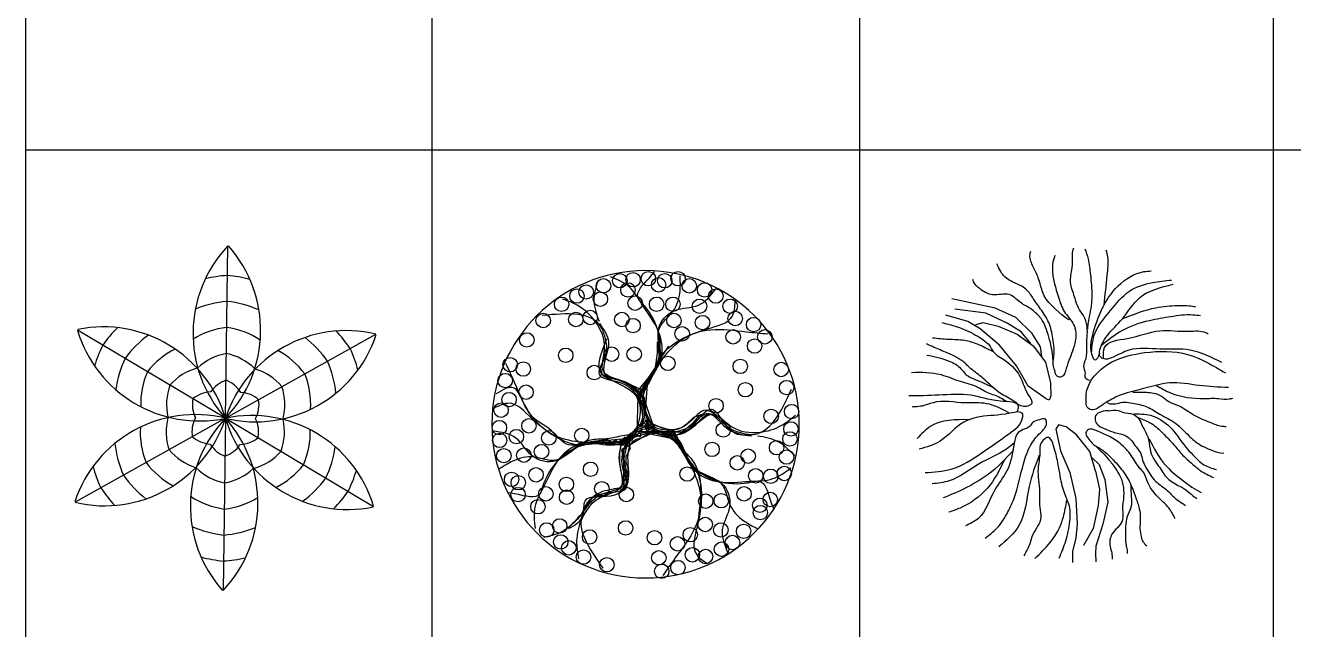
# Model space of a CAD drawing. Header units: millimetres. Extents: x -4017 to 59953, y -688 to 66564.
# Drawn here: x -2459 to 3943, y 40125 to 43177 of the extents above; entities that cross this region are included whole.
import ezdxf

# ---------------------------------------------------------------- set-up
doc = ezdxf.new("R2010")
doc.units = ezdxf.units.MM
doc.layers.add('www.cad-blocks.net', color=7, linetype='Continuous')

# ---------------------------------------------------------------- blocks, each defined once
blk = doc.blocks.new('A$C516926BB')
for p, q in [((0, 38.5194), (0, 0)), ((2.0521, 38.5194), (2.0521, 0)), ((4.2099, 38.5194), (4.2099, 0)), ((6.2986, 38.5194), (6.2986, 0)), ((0, 33.1729), (62.4121, 33.1729))]:
    blk.add_line(p, q)
blk = doc.blocks.new('A$C23EE5620')
at = {"color": 0, "ltscale": 0.5}
for q in [(0.7726, 1.7398), (0.0133, 1.3151), (1.5201, 1.2946), (0.0015, 0.4452), (0.749, 0), (1.5082, 0.4247)]:
    blk.add_line((0.7608, 0.8699), q, dxfattribs=at)
for centre, major_axis, start_param, end_param in [((1.2389, 1.2985), (-0.642, 0), -0.758023, 0.730826), ((0.2961, 1.313), (-0.642, 0), 2.380016, 3.868865), ((0.8142, 0.9164), (0.4778, 0.4778), 0.850046, 1.017286), ((0.7088, 0.918), (0.4778, 0.4778), 0.522759, 0.693802), ((0.8142, 0.9164), (0.3855, 0.3855), 0.868829, 1.171973), ((0.7088, 0.918), (0.3855, 0.3855), 0.368073, 0.675079), ((0.1448, 0.689), (0.642, 0), 0.28562, 1.77447), ((1.3709, 0.6702), (0.642, 0), 1.336371, 2.825221), ((0.6287, 1.4982), (-0.642, 0), 0.289174, 1.778024), ((0.6931, 0.8489), (0.4778, 0.4778), 1.569957, 1.741), ((0.6931, 0.8489), (0.3855, 0.3855), 1.415271, 1.722277), ((0.8142, 0.9164), (-0.2932, 0.2932), -0.671284, -0.235312), ((0.9121, 1.4938), (0.642, 0), 4.47441, 5.96326), ((0.7088, 0.918), (0.2932, 0.2932), 0.204561, 0.644495), ((0.8278, 0.8469), (0.4778, 0.4778), 6.086033, 6.253274), ((0.7473, 0.9395), (0.4778, 0.4778), 1.897243, 2.064484), ((0.6931, 0.8489), (0.2932, 0.2932), 1.251759, 1.691693), ((0.8278, 0.8469), (0.3855, 0.3855), 6.104817, 6.40796), ((0.7765, 0.939), (-0.4778, 0.4778), 4.18795, 4.358994), ((0.7473, 0.9395), (-0.3855, 0.3855), 0.345231, 0.648374), ((0.8142, 0.9164), (0.2009, 0.2009), 0.958742, 1.534033), ((0.7088, 0.918), (-0.2009, 0.2009), -1.564784, -0.985338), ((0.8278, 0.8469), (0.2932, 0.2932), 6.1355, 6.571471), ((0.7765, 0.939), (-0.3855, 0.3855), 4.033264, 4.340271), ((0.7473, 0.9395), (0.2932, 0.2932), 1.94671, 2.382681), ((0.6931, 0.8489), (-0.2009, 0.2009), -0.517586, 0.06186), ((0.8278, 0.8469), (0.2009, 0.2009), 6.19473, 6.770021), ((0.7765, 0.939), (0.2932, 0.2932), 5.440549, 5.880483), ((0.7473, 0.9395), (-0.2009, 0.2009), 0.435144, 1.010434), ((0.8142, 0.9164), (0.1087, 0.1087), 1.122641, 1.758907), ((0.7088, 0.918), (0.1087, 0.1087), 6.064324, 6.705307), ((0.7765, 0.939), (0.2009, 0.2009), 5.242, 5.821446), ((0.7473, 0.9395), (-0.1087, 0.1087), 0.599042, 1.235308), ((0.6931, 0.8489), (0.1087, 0.1087), 0.828336, 1.46932), ((0.8278, 0.8469), (-0.1087, 0.1087), -1.495353, -0.859087), ((0.7765, 0.939), (0.1087, 0.1087), 5.017127, 5.65811), ((0.6094, 0.246), (-0.642, 0), 4.474411, 5.963261), ((0.8929, 0.2416), (-0.642, 0), 3.430767, 4.919617), ((0.1506, 1.0697), (0.642, 0), 4.477964, 5.966814), ((0.7451, 0.8008), (-0.2009, 0.2009), 0.529611, 1.109057), ((1.2255, 0.4269), (0.642, 0), 2.380015, 3.868865), ((0.7451, 0.8008), (-0.1087, 0.1087), 0.304738, 0.945721), ((0.2827, 0.4414), (0.642, 0), -0.758024, 0.730826), ((1.3768, 1.0508), (-0.642, 0), 0.285621, 1.77447), ((0.7743, 0.8004), (0.1087, 0.1087), 5.311431, 5.947697), ((0.7743, 0.8004), (-0.2009, 0.2009), 3.576736, 4.152027), ((0.7451, 0.8008), (0.2932, 0.2932), 2.298957, 2.73889), ((0.6938, 0.893), (-0.1087, 0.1087), 1.64624, 2.282505), ((0.8285, 0.8909), (-0.1087, 0.1087), 2.399133, 3.040116), ((0.7743, 0.8004), (-0.2932, 0.2932), 3.517506, 3.953478), ((0.7451, 0.8008), (0.3855, 0.3855), 2.462468, 2.769474), ((0.6938, 0.893), (-0.2009, 0.2009), 1.482341, 2.057632), ((0.8128, 0.8218), (-0.1087, 0.1087), 1.351935, 1.992918), ((0.7073, 0.8234), (0.1087, 0.1087), 4.264234, 4.900499), ((0.7743, 0.8004), (-0.3855, 0.3855), 3.486823, 3.789966), ((0.6938, 0.893), (-0.2932, 0.2932), 1.423111, 1.859082), ((0.8285, 0.8909), (-0.2009, 0.2009), 2.624006, 3.203452), ((0.7451, 0.8008), (0.4778, 0.4778), 2.617154, 2.788197), ((0.6938, 0.893), (-0.3855, 0.3855), 1.392428, 1.695571), ((0.8128, 0.8218), (-0.2009, 0.2009), 1.576809, 2.156255), ((0.7073, 0.8234), (-0.2009, 0.2009), 2.529539, 3.104829), ((0.8285, 0.8909), (0.2932, 0.2932), 4.393352, 4.833286), ((0.7743, 0.8004), (-0.4778, 0.4778), 3.46804, 3.63528), ((0.6938, 0.893), (0.4778, 0.4778), 2.944441, 3.111681), ((0.8285, 0.8909), (-0.3855, 0.3855), 2.986067, 3.293073), ((0.8128, 0.8218), (-0.2932, 0.2932), 1.775358, 2.215292), ((0.7073, 0.8234), (-0.2932, 0.2932), 2.470308, 2.90628), ((0.8285, 0.8909), (-0.4778, 0.4778), 3.140753, 3.311797), ((0.8128, 0.8218), (0.3855, 0.3855), 3.509665, 3.816672), ((0.7073, 0.8234), (0.3855, 0.3855), 4.010422, 4.313565), ((0.8128, 0.8218), (-0.4778, 0.4778), 2.093555, 2.264599), ((0.7073, 0.8234), (0.4778, 0.4778), 3.991638, 4.158879)]:
    blk.add_ellipse(centre, major_axis=major_axis, ratio=1, start_param=start_param, end_param=end_param, dxfattribs=at)
blk = doc.blocks.new('A$C54BD7442')
at = {"color": 0}
for p, q in [((0.8367, 1.1942), (0.847, 1.1015)), ((0.8367, 1.1375), (0.8367, 1.1942)), ((0.847, 1.1015), (0.8934, 1.1736)), ((0.8264, 1.0655), (0.8367, 1.1375)), ((0.7955, 1.0191), (0.8264, 1.0655)), ((0.7388, 0.9316), (0.6821, 0.9882)), ((0.6821, 0.9882), (0.7697, 0.947)), ((0.7336, 0.9419), (0.7955, 1.0191)), ((0.7852, 0.9779), (0.7388, 0.9316)), ((0.7749, 0.8492), (0.7852, 0.9779)), ((0.7697, 0.947), (0.7336, 0.9419)), ((0.7336, 0.741), (0.7388, 0.9161)), ((0.7388, 0.9161), (0.8264, 0.741)), ((0.7646, 0.9213), (0.7749, 0.8492)), ((0.8264, 0.741), (0.7646, 0.9213)), ((1.0738, 0.8337), (1.0171, 0.8131)), ((1.0481, 0.8234), (1.0738, 0.8337)), ((0.7697, 0.7719), (0.7903, 0.7307)), ((0.7903, 0.7307), (0.7903, 0.7822)), ((0.7903, 0.7822), (0.9347, 0.741)), ((0.9604, 0.741), (1.0171, 0.7874)), ((0.981, 0.7771), (0.9604, 0.7616)), ((1.0171, 0.8131), (0.981, 0.7771)), ((1.0171, 0.7874), (1.0481, 0.8234)), ((0.4965, 0.6895), (0.7078, 0.7101)), ((0.6718, 0.7153), (0.6666, 0.6844)), ((0.6872, 0.7204), (0.6718, 0.6895)), ((0.6718, 0.6895), (0.6718, 0.7153)), ((0.6872, 0.6689), (0.8058, 0.741)), ((0.6975, 0.6741), (0.6872, 0.7204)), ((0.7078, 0.7101), (0.7903, 0.7359)), ((0.7233, 0.7307), (0.7078, 0.6998)), ((0.7491, 0.7153), (0.7233, 0.7307)), ((0.9347, 0.741), (0.7336, 0.741)), ((0.7542, 0.7462), (0.7491, 0.7153)), ((0.7903, 0.7307), (0.7542, 0.7462)), ((0.7903, 0.7359), (0.8728, 0.741)), ((0.9347, 0.6998), (0.7903, 0.7307)), ((0.8058, 0.741), (0.9347, 0.6998)), ((0.8728, 0.741), (0.9604, 0.741)), ((0.9604, 0.7616), (0.9037, 0.7462)), ((0.5841, 0.6998), (0.4965, 0.6895)), ((0.6099, 0.6844), (0.5841, 0.6998)), ((0.6202, 0.6998), (0.6099, 0.6844)), ((0.6511, 0.6792), (0.6202, 0.6998)), ((0.646, 0.6998), (0.6511, 0.6792)), ((0.6666, 0.6844), (0.646, 0.6998)), ((0.6563, 0.6535), (0.6975, 0.6741)), ((0.6666, 0.5865), (0.6563, 0.6535)), ((0.6975, 0.6586), (0.6769, 0.6123)), ((0.7078, 0.6998), (0.6821, 0.6792)), ((0.6821, 0.6792), (0.6975, 0.6586)), ((0.6666, 0.463), (0.6666, 0.5865)), ((0.6769, 0.6123), (0.6769, 0.5865)), ((0.6769, 0.5865), (0.6872, 0.5608)), ((0.6872, 0.5299), (0.6666, 0.4887)), ((0.6872, 0.5608), (0.6872, 0.5299)), ((0.6666, 0.4887), (0.6666, 0.463))]:
    blk.add_line(p, q, dxfattribs=at)
for centre, major_axis, start_param, end_param in [((0.776, 0.7785), (0.776, 0), 0, 6.283185), ((0.776, 0.7785), (0.776, 0), 0, 6.283185), ((0.776, 0.7785), (0.776, 0), 0, 6.283185), ((0.646, 1.5032), (-0.0258, 0.0258), 3.926991, 10.210176), ((0.713, 1.5083), (0.0258, 0.0258), 5.497787, 11.780972), ((0.7903, 1.5135), (-0.0258, 0.0258), 3.926991, 10.210176), ((0.8728, 1.5032), (-0.0258, 0.0258), 3.926991, 10.210176), ((0.9398, 1.5135), (-0.0258, 0.0258), 3.926991, 10.210176), ((0.4759, 1.4465), (-0.0258, 0.0258), 3.926991, 10.210176), ((0.5635, 1.4774), (-0.0258, 0.0258), 3.926991, 10.210176), ((0.6872, 1.4568), (0.0258, 0.0258), 5.497787, 11.780972), ((0.8419, 1.4826), (-0.0258, 0.0258), 3.926991, 10.210176), ((0.9965, 1.4774), (-0.0258, 0.0258), 3.926991, 10.210176), ((1.0738, 1.4568), (-0.0258, 0.0258), 3.926991, 10.210176), ((0.3522, 1.3847), (-0.0258, 0.0258), 3.926991, 10.210176), ((0.4295, 1.4259), (-0.0258, 0.0258), 3.926991, 10.210176), ((0.5481, 1.4105), (0.0258, 0.0258), 5.497787, 11.780972), ((0.7233, 1.3899), (-0.0258, 0.0258), 3.926991, 10.210176), ((0.8316, 1.3847), (-0.0258, 0.0258), 3.926991, 10.210176), ((0.914, 1.3847), (-0.0258, 0.0258), 3.926991, 10.210176), ((1.0481, 1.3744), (-0.0258, 0.0258), 3.926991, 10.210176), ((1.1305, 1.4259), (-0.0258, 0.0258), 3.926991, 10.210176), ((1.2027, 1.3744), (0.0258, 0.0258), 5.497787, 11.780972), ((0.4965, 1.3178), (-0.0258, 0.0258), 3.926991, 10.210176), ((1.2285, 1.3126), (-0.0258, 0.0258), 3.926991, 10.210176), ((0.2594, 1.3023), (0.0258, 0.0258), 5.497787, 11.780972), ((0.4243, 1.3075), (-0.0258, 0.0258), 3.926991, 10.210176), ((0.6563, 1.3075), (-0.0258, 0.0258), 3.926991, 10.210176), ((0.713, 1.2766), (0.0258, 0.0258), 5.497787, 11.780972), ((0.9192, 1.3023), (-0.0258, 0.0258), 3.926991, 10.210176), ((1.0635, 1.292), (0.0258, 0.0258), 5.497787, 11.780972), ((1.3213, 1.2817), (0.0258, 0.0258), 5.497787, 11.780972), ((0.1769, 1.2045), (-0.0258, 0.0258), 3.926991, 10.210176), ((0.9604, 1.2354), (-0.0258, 0.0258), 3.926991, 10.210176), ((1.2182, 1.2199), (-0.0258, 0.0258), 3.926991, 10.210176), ((1.378, 1.2199), (-0.0258, 0.0258), 3.926991, 10.210176), ((0.3728, 1.1272), (-0.0258, 0.0258), 3.926991, 10.210176), ((0.6048, 1.1324), (-0.0258, 0.0258), 3.926991, 10.210176), ((0.7182, 1.1324), (0.0258, 0.0258), 5.497787, 11.780972), ((1.3264, 1.1736), (-0.0258, 0.0258), 3.926991, 10.210176), ((0.0927, 1.0791), (-0.0258, 0.0258), 3.926991, 10.210176), ((0.1586, 1.0576), (-0.0258, 0.0258), 3.926991, 10.210176), ((0.8883, 1.0861), (-0.0258, 0.0258), 3.926991, 10.210176), ((1.2542, 1.0706), (-0.0258, 0.0258), 3.926991, 10.210176), ((1.4604, 1.0552), (-0.0258, 0.0258), 3.926991, 10.210176), ((0.0675, 0.9991), (-0.0258, 0.0258), 3.926991, 10.210176), ((0.5171, 1.0397), (-0.0258, 0.0258), 3.926991, 10.210176), ((0.1726, 0.9407), (0.0258, 0.0258), 5.497787, 11.780972), ((1.2796, 0.9532), (-0.0258, 0.0258), 3.926991, 10.210176), ((1.4879, 0.9639), (-0.0258, 0.0258), 3.926991, 10.210176), ((0.0871, 0.9033), (0.0258, 0.0258), 5.497787, 11.780972), ((1.1316, 0.872), (0.0258, 0.0258), 5.497787, 11.780972), ((0.0465, 0.85), (0.0258, 0.0258), 5.497787, 11.780972), ((1.4099, 0.8185), (-0.0258, 0.0258), 3.926991, 10.210176), ((1.5129, 0.8424), (0.0258, 0.0258), 5.497787, 11.780972), ((0.038, 0.7618), (0.0258, 0.0258), 5.497787, 11.780972), ((0.1874, 0.7707), (-0.0258, 0.0258), 3.926991, 10.210176), ((1.1681, 0.7498), (-0.0258, 0.0258), 3.926991, 10.210176), ((1.5099, 0.7548), (0.0258, 0.0258), 5.497787, 11.780972), ((0.0396, 0.6972), (-0.0258, 0.0258), 3.926991, 10.210176), ((0.1238, 0.7161), (-0.0258, 0.0258), 3.926991, 10.210176), ((0.288, 0.7098), (-0.0258, 0.0258), 3.926991, 10.210176), ((0.4535, 0.7219), (-0.0258, 0.0258), 3.926991, 10.210176), ((1.5046, 0.7043), (0.0258, 0.0258), 5.497787, 11.780972), ((0.0604, 0.62), (-0.0258, 0.0258), 3.926991, 10.210176), ((0.1615, 0.6226), (-0.0258, 0.0258), 3.926991, 10.210176), ((0.2507, 0.6406), (-0.0258, 0.0258), 3.926991, 10.210176), ((1.1114, 0.6516), (-0.0258, 0.0258), 3.926991, 10.210176), ((1.2939, 0.6176), (-0.0258, 0.0258), 3.926991, 10.210176), ((1.4373, 0.6599), (-0.0258, 0.0258), 3.926991, 10.210176), ((1.4875, 0.613), (-0.0258, 0.0258), 3.926991, 10.210176), ((0.4984, 0.5514), (-0.0258, 0.0258), 3.926991, 10.210176), ((1.2388, 0.5839), (0.0258, 0.0258), 5.497787, 11.780972), ((0.1, 0.5), (-0.0258, 0.0258), 3.926991, 10.210176), ((0.1333, 0.4835), (-0.0258, 0.0258), 3.926991, 10.210176), ((0.2231, 0.5235), (-0.0258, 0.0258), 3.926991, 10.210176), ((0.9862, 0.5274), (0.0258, 0.0258), 5.497787, 11.780972), ((1.3318, 0.5184), (-0.0258, 0.0258), 3.926991, 10.210176), ((1.4078, 0.5162), (-0.0258, 0.0258), 3.926991, 10.210176), ((1.4759, 0.5299), (-0.0258, 0.0258), 3.926991, 10.210176), ((0.1323, 0.4234), (-0.0258, 0.0258), 3.926991, 10.210176), ((0.2728, 0.4272), (-0.0258, 0.0258), 3.926991, 10.210176), ((0.3761, 0.4749), (-0.0258, 0.0258), 3.926991, 10.210176), ((0.5551, 0.4532), (-0.0258, 0.0258), 3.926991, 10.210176), ((0.6792, 0.4237), (-0.0258, 0.0258), 3.926991, 10.210176), ((1.2732, 0.4272), (-0.0258, 0.0258), 3.926991, 10.210176), ((0.2329, 0.3624), (-0.0258, 0.0258), 3.926991, 10.210176), ((0.3777, 0.4103), (-0.0258, 0.0258), 3.926991, 10.210176), ((1.0795, 0.3903), (-0.0258, 0.0258), 3.926991, 10.210176), ((1.158, 0.3925), (-0.0258, 0.0258), 3.926991, 10.210176), ((1.3528, 0.3694), (0.0258, 0.0258), 5.497787, 11.780972), ((1.4053, 0.3985), (-0.0258, 0.0258), 3.926991, 10.210176), ((1.3552, 0.3323), (-0.0258, 0.0258), 3.926991, 10.210176), ((0.2769, 0.245), (-0.0258, 0.0258), 3.926991, 10.210176), ((0.3426, 0.2651), (-0.0258, 0.0258), 3.926991, 10.210176), ((0.6755, 0.2549), (-0.0258, 0.0258), 3.926991, 10.210176), ((1.0017, 0.2209), (0.0258, 0.0258), 5.497787, 11.780972), ((1.077, 0.2727), (-0.0258, 0.0258), 3.926991, 10.210176), ((1.156, 0.2449), (-0.0258, 0.0258), 3.926991, 10.210176), ((1.271, 0.238), (-0.0258, 0.0258), 3.926991, 10.210176), ((0.3475, 0.1846), (-0.0258, 0.0258), 3.926991, 10.210176), ((0.4937, 0.2094), (-0.0258, 0.0258), 3.926991, 10.210176), ((0.8213, 0.2055), (-0.0258, 0.0258), 3.926991, 10.210176), ((0.9372, 0.1748), (-0.0258, 0.0258), 3.926991, 10.210176), ((1.2145, 0.1813), (-0.0258, 0.0258), 3.926991, 10.210176), ((0.3885, 0.1547), (-0.0258, 0.0258), 3.926991, 10.210176), ((0.4628, 0.1083), (0.0258, 0.0258), 5.497787, 11.780972), ((0.8429, 0.1042), (-0.0258, 0.0258), 3.926991, 10.210176), ((1.0123, 0.1195), (-0.0258, 0.0258), 3.926991, 10.210176), ((1.0787, 0.1109), (-0.0258, 0.0258), 3.926991, 10.210176), ((1.1594, 0.1477), (-0.0258, 0.0258), 3.926991, 10.210176), ((0.5806, 0.0692), (-0.0258, 0.0258), 3.926991, 10.210176), ((0.8573, 0.0364), (0.0258, 0.0258), 5.497787, 11.780972), ((0.9392, 0.0546), (-0.0258, 0.0258), 3.926991, 10.210176)]:
    blk.add_ellipse(centre, major_axis=major_axis, ratio=1, start_param=start_param, end_param=end_param, dxfattribs=at)
for points, knots in [([(0.7491, 0.911), (0.7605, 0.9369), (0.7896, 1.0028), (0.885, 1.15), (0.8275, 1.325), (0.7124, 1.4361), (0.7817, 1.5003), (0.8132, 1.5395), (0.8213, 1.5495)], [0, 0, 0, 0, 122.492904, 311.159694, 734.99322, 782.386743, 951.305394, 1009.115, 1009.115, 1009.115, 1009.115]), ([(0.5429, 1.2972), (0.5306, 1.3314), (0.5055, 1.4011), (0.5269, 1.4722), (0.5377, 1.5083)], [0, 0, 0, 0, 152.538114, 310.710916, 310.710916, 310.710916, 310.710916]), ([(0.7439, 0.7719), (0.7563, 0.778), (0.8034, 0.8015), (0.7347, 0.8954), (0.7746, 1.0067), (0.8743, 1.0966), (0.8515, 1.2576), (0.7671, 1.363), (0.7046, 1.4786), (0.633, 1.5094), (0.5996, 1.5238)], [0, 0, 0, 0, 53.389866, 204.301167, 340.733821, 543.956808, 744.271541, 960.037114, 1134.714966, 1287.180161, 1287.180161, 1287.180161, 1287.180161]), ([(0.7491, 0.7771), (0.7575, 0.7959), (0.7766, 0.8388), (0.7239, 0.9125), (0.7982, 1.0024), (0.8727, 1.1093), (0.8124, 1.2632), (0.926, 1.3431), (0.9542, 1.4411), (0.9513, 1.5032), (0.9501, 1.5289)], [0, 0, 0, 0, 84.364561, 192.100121, 324.479345, 523.048141, 745.010749, 897.600162, 1054.393932, 1165.375236, 1165.375236, 1165.375236, 1165.375236]), ([(0.7594, 0.7668), (0.7633, 0.7803), (0.777, 0.8285), (0.7728, 0.9289), (0.6766, 1.0007), (0.5313, 1.0257), (0.5881, 1.1757), (0.5357, 1.2927), (0.4499, 1.3768), (0.3858, 1.4001), (0.3573, 1.4105)], [0, 0, 0, 0, 61.015236, 217.093518, 390.553424, 556.125916, 719.066908, 929.660024, 1092.013102, 1221.334392, 1221.334392, 1221.334392, 1221.334392]), ([(0.78, 0.9882), (0.814, 1.0292), (0.8813, 1.1102), (0.8108, 1.2585), (0.9179, 1.3739), (1.0515, 1.3602), (1.1042, 1.4281), (1.1305, 1.462)], [0, 0, 0, 0, 212.047437, 419.741392, 598.005035, 772.316054, 945.132597, 945.132597, 945.132597, 945.132597]), ([(0.7542, 0.8955), (0.73, 0.9302), (0.6815, 0.9996), (0.4934, 1.0041), (0.5914, 1.1279), (0.5757, 1.2069), (0.531, 1.3523), (0.3802, 1.3391), (0.2542, 1.3281)], [0, 0, 0, 0, 183.280658, 366.173636, 537.002727, 633.471232, 720.081455, 1158.714633, 1158.714633, 1158.714633, 1158.714633]), ([(0.776, 0.7785), (0.8093, 0.7916), (0.7384, 0.8932), (0.7975, 0.9927), (0.851, 1.104), (0.95, 1.2128), (1.0778, 1.2618), (1.2224, 1.2937), (1.2268, 1.3718), (1.2285, 1.4002)], [0, 0, 0, 0, 154.253763, 299.62556, 495.1453, 688.880121, 907.669118, 1106.35615, 1219.539638, 1219.539638, 1219.539638, 1219.539638]), ([(0.5429, 1.2869), (0.5651, 1.2568), (0.5962, 1.2148), (0.5805, 1.1289), (0.5383, 1.01), (0.6668, 1.0142), (0.8042, 0.8951), (0.6994, 0.8952), (0.8211, 1.0214), (0.8394, 1.125), (0.9555, 1.2182), (1.1089, 1.2702), (1.2616, 1.2468), (1.3574, 1.2385), (1.3934, 1.2354)], [0, 0, 0, 0, 148.926608, 208.578166, 380.193839, 542.595072, 725.865352, 740.677541, 942.79223, 1081.82721, 1281.016469, 1515.194584, 1774.829968, 1931.060314, 1931.060314, 1931.060314, 1931.060314]), ([(0.579, 1.2096), (0.5501, 1.1382), (0.4951, 1.0021), (0.7219, 1.0111), (0.7559, 0.8672), (0.7748, 0.7321), (0.6095, 0.6572), (0.7349, 0.4633), (0.5887, 0.4506), (0.5013, 0.4197), (0.4607, 0.3244), (0.4123, 0.2793), (0.3883, 0.257)], [0, 0, 0, 0, 254.268553, 483.948283, 662.77764, 833.110072, 1016.967014, 1268.960325, 1393.098155, 1522.419486, 1666.123061, 1807.541005, 1807.541005, 1807.541005, 1807.541005]), ([(0.5584, 1.0243), (0.5926, 1.0078), (0.652, 0.9794), (0.7381, 0.9292), (0.7555, 0.846), (0.7389, 0.7904), (0.7316, 0.7295), (0.655, 0.7221), (0.5859, 0.7), (0.4926, 0.7086), (0.3828, 0.6415), (0.3043, 0.7598), (0.1966, 0.8045), (0.1581, 0.8927), (0.1109, 0.9883), (0.0545, 0.9522), (0.0223, 0.9316)], [0, 0, 0, 0, 165.572492, 286.996726, 409.027234, 491.750443, 545.61823, 648.760025, 762.047169, 873.384743, 1047.695718, 1210.732719, 1385.461919, 1531.425388, 1632.093865, 1765.59452, 1765.59452, 1765.59452, 1765.59452]), ([(0.4522, 0.3224), (0.4671, 0.3567), (0.488, 0.4046), (0.5702, 0.434), (0.6943, 0.4569), (0.6264, 0.5661), (0.6608, 0.7446), (0.7132, 0.6538), (0.543, 0.6961), (0.4442, 0.6601), (0.3053, 0.7141), (0.1837, 0.8209), (0.1276, 0.9649), (0.0868, 1.052), (0.0715, 1.0847)], [0, 0, 0, 0, 148.926608, 208.578165, 380.193839, 542.595072, 725.865352, 740.677541, 942.79223, 1081.82721, 1281.016469, 1515.194584, 1774.829968, 1931.060314, 1931.060314, 1931.060314, 1931.060314]), ([(0.8882, 0.7388), (0.9304, 0.7424), (1.0147, 0.7497), (1.1126, 0.9104), (1.1709, 0.7636), (1.2472, 0.7377), (1.3954, 0.7037), (1.4594, 0.8409), (1.5128, 0.9555)], [0, 0, 0, 0, 183.280658, 366.173635, 537.002726, 633.471231, 720.081455, 1158.714632, 1158.714632, 1158.714632, 1158.714632]), ([(0.776, 0.7785), (0.748, 0.8007), (0.6954, 0.6886), (0.5797, 0.69), (0.4565, 0.6807), (0.3128, 0.712), (0.2064, 0.7982), (0.1066, 0.9075), (0.0367, 0.8723), (0.0113, 0.8595)], [0, 0, 0, 0, 154.253764, 299.62556, 495.145301, 688.880121, 907.669118, 1106.356151, 1219.539639, 1219.539639, 1219.539639, 1219.539639]), ([(0.7749, 0.7771), (0.8464, 0.7428), (0.9452, 0.6955), (1.0252, 0.7844), (1.0973, 0.8683), (1.1811, 0.735), (1.2662, 0.7255), (1.3109, 0.7204)], [0, 0, 0, 0, 287.588607, 397.638797, 502.857348, 677.586512, 871.969838, 871.969838, 871.969838, 871.969838]), ([(1.1408, 0.8183), (1.1196, 0.8339), (1.0669, 0.8728), (1.0051, 0.7845), (0.9253, 0.7407), (0.8444, 0.7624), (0.8, 0.7867), (0.78, 0.7977)], [0, 0, 0, 0, 99.343502, 247.412554, 363.313347, 483.871779, 583.215269, 583.215269, 583.215269, 583.215269]), ([(0.7977, 0.754), (0.7862, 0.7616), (0.7424, 0.7907), (0.6953, 0.6843), (0.579, 0.6632), (0.4513, 0.7045), (0.3233, 0.6044), (0.2742, 0.4785), (0.2053, 0.3666), (0.2144, 0.2892), (0.2187, 0.2531)], [0, 0, 0, 0, 53.389866, 204.301168, 340.733822, 543.956808, 744.271542, 960.037114, 1134.714966, 1287.180161, 1287.180161, 1287.180161, 1287.180161]), ([(0.7944, 0.77), (0.7807, 0.7665), (0.7322, 0.7544), (0.6473, 0.7005), (0.6332, 0.5813), (0.6842, 0.443), (0.5259, 0.4172), (0.4508, 0.3132), (0.4209, 0.1969), (0.4327, 0.1297), (0.438, 0.0999)], [0, 0, 0, 0, 61.015236, 217.093518, 390.553424, 556.125916, 719.066907, 929.660025, 1092.013101, 1221.334391, 1221.334391, 1221.334391, 1221.334391]), ([(0.776, 0.7785), (0.7707, 0.7431), (0.8941, 0.7537), (0.9507, 0.6527), (1.0204, 0.5507), (1.0651, 0.4106), (1.0437, 0.2754), (0.999, 0.1343), (1.0644, 0.0913), (1.0881, 0.0757)], [0, 0, 0, 0, 154.253763, 299.62556, 495.1453, 688.880121, 907.669118, 1106.35615, 1219.539638, 1219.539638, 1219.539638, 1219.539638]), ([(0.7741, 0.7987), (0.7839, 0.7886), (0.8188, 0.7526), (0.9078, 0.706), (1.0181, 0.7535), (1.1124, 0.8667), (1.2139, 0.7425), (1.3415, 0.7295), (1.4572, 0.7617), (1.5095, 0.8056), (1.5326, 0.825)], [0, 0, 0, 0, 61.015236, 217.093518, 390.553424, 556.125916, 719.066908, 929.660025, 1092.013102, 1221.334392, 1221.334392, 1221.334392, 1221.334392]), ([(0.7863, 0.8095), (0.7855, 0.7958), (0.7822, 0.7432), (0.8979, 0.7557), (0.9743, 0.6655), (1.0023, 0.5343), (1.1531, 0.4735), (1.2866, 0.4939), (1.418, 0.4902), (1.4805, 0.5368), (1.5096, 0.5586)], [0, 0, 0, 0, 53.389866, 204.301167, 340.733821, 543.956808, 744.271542, 960.037114, 1134.714966, 1287.180161, 1287.180161, 1287.180161, 1287.180161]), ([(0.7882, 0.8025), (0.8003, 0.7858), (0.8279, 0.7478), (0.9181, 0.7566), (0.9588, 0.6472), (1.0141, 0.5293), (1.1776, 0.5046), (1.1899, 0.3663), (1.2607, 0.2928), (1.3159, 0.2643), (1.3388, 0.2524)], [0, 0, 0, 0, 84.364561, 192.100121, 324.479346, 523.048141, 745.01075, 897.600163, 1054.393933, 1165.375237, 1165.375237, 1165.375237, 1165.375237]), ([(1.3328, 0.7261), (1.2957, 0.7219), (1.2437, 0.716), (1.1771, 0.7725), (1.0953, 0.8685), (1.0347, 0.7551), (0.8629, 0.6957), (0.9153, 0.7864), (0.9638, 0.6179), (1.0443, 0.5503), (1.0671, 0.4031), (1.0354, 0.2443), (0.9387, 0.1237), (0.8837, 0.0449), (0.863, 0.0153)], [0, 0, 0, 0, 148.926608, 208.578165, 380.193839, 542.595072, 725.865352, 740.677541, 942.792231, 1081.82721, 1281.01647, 1515.194584, 1774.829968, 1931.060314, 1931.060314, 1931.060314, 1931.060314]), ([(0.5923, 0.6771), (0.5399, 0.6861), (0.436, 0.7038), (0.3428, 0.5686), (0.1893, 0.6037), (0.1344, 0.7262), (0.0492, 0.7379), (0.0068, 0.7438)], [0, 0, 0, 0, 212.047437, 419.741392, 598.005035, 772.316053, 945.132597, 945.132597, 945.132597, 945.132597]), ([(0.7906, 0.7559), (0.7701, 0.7537), (0.7234, 0.7488), (0.686, 0.6664), (0.5709, 0.6858), (0.4412, 0.6968), (0.338, 0.5676), (0.212, 0.6261), (0.113, 0.6015), (0.0607, 0.568), (0.039, 0.5541)], [0, 0, 0, 0, 84.364562, 192.100122, 324.479346, 523.048141, 745.01075, 897.600163, 1054.393933, 1165.375237, 1165.375237, 1165.375237, 1165.375237]), ([(0.3883, 0.2518), (0.4197, 0.2695), (0.4743, 0.3002), (0.4516, 0.4385), (0.6066, 0.3929), (0.7097, 0.485), (0.6756, 0.5923), (0.6997, 0.6988), (0.7629, 0.7101), (0.8102, 0.7404), (0.8814, 0.7291), (0.9316, 0.6831), (0.9735, 0.6408), (1.0172, 0.5949), (1.0457, 0.5381), (1.0543, 0.4787), (1.053, 0.3889), (1.0444, 0.3204), (1.0377, 0.2673)], [0, 0, 0, 0, 141.428318, 246.06457, 465.381157, 581.021083, 780.924664, 916.968672, 963.80433, 1043.559503, 1155.632114, 1240.043039, 1334.260522, 1412.944239, 1512.228637, 1602.240769, 1668.829568, 1899.264537, 1899.264537, 1899.264537, 1899.264537]), ([(0.78, 0.7359), (0.7527, 0.7332), (0.7004, 0.7279), (0.6733, 0.6456), (0.6562, 0.5679), (0.6941, 0.4856), (0.6589, 0.4503), (0.646, 0.4372)], [0, 0, 0, 0, 107.826341, 207.110762, 333.758718, 460.406699, 534.420683, 534.420683, 534.420683, 534.420683]), ([(0.9042, 0.7355), (0.9209, 0.7126), (0.9634, 0.6545), (1.0432, 0.4983), (1.2235, 0.4606), (1.3773, 0.5047), (1.3982, 0.4126), (1.4164, 0.3657), (1.4211, 0.3537)], [0, 0, 0, 0, 122.492904, 311.159694, 734.99322, 782.386743, 951.305394, 1009.115, 1009.115, 1009.115, 1009.115]), ([(1.3417, 0.721), (1.3775, 0.7145), (1.4505, 0.7014), (1.5013, 0.6474), (1.5272, 0.6199)], [0, 0, 0, 0, 152.538114, 310.710917, 310.710917, 310.710917, 310.710917]), ([(0.6747, 0.6889), (0.6465, 0.6859), (0.5749, 0.6781), (0.3997, 0.6871), (0.2769, 0.5498), (0.2382, 0.3946), (0.148, 0.4225), (0.0983, 0.4302), (0.0856, 0.4322)], [0, 0, 0, 0, 122.492904, 311.159694, 734.99322, 782.386742, 951.305393, 1009.115, 1009.115, 1009.115, 1009.115]), ([(0.6855, 0.7011), (0.6675, 0.6627), (0.6317, 0.5861), (0.7219, 0.421), (0.5656, 0.4439), (0.5051, 0.3908), (0.4015, 0.2794), (0.4883, 0.1554), (0.5609, 0.0518)], [0, 0, 0, 0, 183.280658, 366.173636, 537.002727, 633.471231, 720.081455, 1158.714632, 1158.714632, 1158.714632, 1158.714632]), ([(0.9556, 0.6701), (0.9741, 0.6202), (1.0106, 0.5214), (1.1743, 0.5083), (1.2207, 0.3578), (1.142, 0.249), (1.1745, 0.1693), (1.1906, 0.1297)], [0, 0, 0, 0, 212.047437, 419.741391, 598.005035, 772.316053, 945.132597, 945.132597, 945.132597, 945.132597]), ([(0.4433, 0.3173), (0.4198, 0.2895), (0.372, 0.2329), (0.2998, 0.2159), (0.263, 0.2072)], [0, 0, 0, 0, 152.538114, 310.710916, 310.710916, 310.710916, 310.710916])]:
    blk.add_open_spline(points, degree=3, knots=knots, dxfattribs=at)
blk = doc.blocks.new('A$C25593A0F')
at = {"color": 0}
for p, q in [((0.4358, 1.2842), (0.2168, 1.3314)), ((0.5394, 1.2371), (0.4358, 1.2842)), ((0.2967, 1.2171), (0.1866, 1.2491)), ((0.3881, 1.2579), (0.2319, 1.2792)), ((0.3589, 1.18), (0.2967, 1.2171)), ((0.4967, 1.2087), (0.3881, 1.2579)), ((0.6225, 1.1564), (0.5394, 1.2371)), ((0.3373, 1.2012), (0.375, 1.2121)), ((0.4572, 1.0976), (0.3589, 1.18)), ((0.375, 1.2121), (0.4505, 1.1928)), ((0.4505, 1.1928), (0.5465, 1.1531)), ((0.5663, 1.1644), (0.4967, 1.2087)), ((0.5465, 1.1531), (0.6276, 1.0935)), ((0.6148, 1.1049), (0.5663, 1.1644)), ((0.6647, 1.0886), (0.6225, 1.1564)), ((0.5436, 0.9931), (0.4572, 1.0976)), ((0.6276, 1.0935), (0.6886, 1.0115)), ((0.6705, 1.0399), (0.6647, 1.0886)), ((0.6019, 0.8901), (0.5436, 0.9931)), ((0.6886, 1.0115), (0.7154, 0.9061)), ((0.7154, 0.9061), (0.7162, 0.8399)), ((0.6933, 0.8253), (0.6019, 0.8901)), ((0.7542, 0.6941), (0.7424, 0.6731)), ((0.7424, 0.6731), (0.7647, 0.5634)), ((0.7934, 0.6849), (0.7542, 0.6941)), ((0.8458, 0.6444), (0.7934, 0.6849)), ((0.9138, 0.5594), (0.8458, 0.6444)), ((0.7647, 0.5634), (0.8117, 0.4549)), ((0.9425, 0.4614), (0.9138, 0.5594)), ((0.9255, 0.528), (0.9609, 0.494)), ((0.8117, 0.4549), (0.8431, 0.3229)), ((0.9425, 0.4614), (0.9622, 0.3698)), ((0.9609, 0.494), (0.9896, 0.4195)), ((0.9896, 0.4195), (1.004, 0.3045)), ((0.8431, 0.3229), (0.8497, 0.1948)), ((0.9622, 0.3698), (0.9556, 0.2875)), ((0.9556, 0.2875), (0.9295, 0.1712)), ((1.004, 0.3045), (0.9792, 0.1934)), ((0.8497, 0.1948), (0.8418, 0.1228)), ((0.9792, 0.1934), (0.9438, 0.0823)), ((0.9295, 0.1712), (0.8811, 0.0863)), ((0.8418, 0.1228), (0.8261, 0.0575)), ((0.9438, 0.0823), (0.9425, 0.0444)), ((0.8261, 0.0575), (0.8261, 0.0301)), ((0.8261, 0.0301), (0.8261, 0)), ((0.9425, 0.0444), (0.9438, 0.0026))]:
    blk.add_line(p, q, dxfattribs=at)
for points, knots in [([(0.736, 1.5492), (0.7317, 1.5345), (0.7211, 1.4985), (0.7285, 1.4162), (0.7552, 1.3425), (0.7765, 1.2748), (0.8081, 1.2366), (0.854, 1.1775), (0.8326, 1.0734), (0.7987, 1.0049), (0.7822, 0.9325), (0.7413, 0.9379), (0.7367, 0.9699), (0.7238, 1.0066), (0.7369, 1.0545), (0.7277, 1.1191), (0.719, 1.1927), (0.6778, 1.2641), (0.634, 1.3203), (0.605, 1.37), (0.5662, 1.3989), (0.5169, 1.4157), (0.4712, 1.4491), (0.4539, 1.4876), (0.4461, 1.5031), (0.4439, 1.5074)], [0, 0, 0, 0, 65.541073, 160.694049, 348.172882, 405.507535, 462.524762, 561.213742, 714.962771, 866.518436, 938.32337, 966.05178, 1013.114402, 1057.123591, 1137.384909, 1214.61103, 1338.310866, 1452.555338, 1563.009126, 1647.71654, 1696.534849, 1767.614655, 1872.828316, 1926.603424, 1947.599488, 1947.599488, 1947.599488, 1947.599488]), ([(0.8088, 1.2338), (0.825, 1.2041), (0.7081, 1.3025), (0.6756, 1.3536), (0.6562, 1.4338), (0.6291, 1.4916), (0.6051, 1.5384), (0.6136, 1.5652), (0.6159, 1.5726)], [0, 0, 0, 0, 145.570651, 269.298805, 381.320779, 469.607025, 555.635056, 588.44999, 588.44999, 588.44999, 588.44999]), ([(0.9139, 0.9186), (0.9038, 0.9215), (0.8849, 0.9269), (0.8949, 0.9604), (0.8756, 0.9913), (0.9008, 1.0351), (0.8974, 1.0848), (0.8992, 1.1393), (0.903, 1.1931), (0.886, 1.2455), (0.8512, 1.2843), (0.839, 1.3413), (0.8097, 1.4025), (0.8207, 1.4697), (0.8293, 1.5252), (0.8216, 1.5638), (0.8305, 1.5832), (0.8326, 1.5878)], [0, 0, 0, 0, 37.973259, 71.135714, 124.552336, 182.028596, 267.522415, 337.011466, 417.379141, 498.676151, 566.380884, 636.704274, 745.654448, 851.433321, 919.841644, 989.732375, 1011.157723, 1011.157723, 1011.157723, 1011.157723]), ([(0.8886, 1.5842), (0.8944, 1.5672), (0.9088, 1.5241), (0.9167, 1.4444), (0.928, 1.3471), (0.9156, 1.2638), (0.9025, 1.208), (0.902, 1.1866), (0.9018, 1.1786)], [0, 0, 0, 0, 77.224975, 195.373578, 343.564074, 497.717569, 555.374827, 589.797041, 589.797041, 589.797041, 589.797041]), ([(0.9856, 1.2995), (0.9907, 1.3495), (0.9988, 1.4303), (1.0094, 1.5244), (0.9992, 1.5659), (0.9964, 1.577)], [0, 0, 0, 0, 217.740644, 351.863641, 401.089026, 401.089026, 401.089026, 401.089026]), ([(0.7286, 1.019), (0.7249, 1.0497), (0.7188, 1.0993), (0.6991, 1.162), (0.6817, 1.2138), (0.6464, 1.2579), (0.6064, 1.2882), (0.5555, 1.3126), (0.5101, 1.3709), (0.4246, 1.3389), (0.3642, 1.3751), (0.3303, 1.4054), (0.3236, 1.4249), (0.3222, 1.4289)], [0, 0, 0, 0, 132.849263, 214.739365, 283.0246, 366.852488, 453.222816, 496.774638, 611.371074, 730.472214, 830.272433, 901.160815, 918.878496, 918.878496, 918.878496, 918.878496]), ([(0.9621, 1.0554), (0.9592, 1.0481), (0.9547, 1.0364), (0.9387, 1.0146), (0.9102, 1.0767), (0.927, 1.1547), (0.97, 1.2838), (1.0482, 1.4039), (1.1484, 1.4677), (1.2106, 1.4712), (1.2227, 1.4719)], [0, 0, 0, 0, 36.730155, 59.06822, 86.240506, 248.873448, 445.164536, 650.629192, 865.621161, 917.984459, 917.984459, 917.984459, 917.984459]), ([(0.9214, 1.0576), (0.9246, 1.0929), (0.9319, 1.1737), (1.019, 1.2701), (1.1004, 1.3779), (1.2201, 1.4159), (1.2932, 1.4227), (1.325, 1.4257)], [0, 0, 0, 0, 149.27375, 341.153901, 541.108169, 720.125367, 858.699306, 858.699306, 858.699306, 858.699306]), ([(1.5791, 1.0092), (1.5269, 1.0357), (1.4284, 1.0856), (1.2667, 1.0713), (1.1297, 1.0908), (1.0461, 1.0418), (0.9986, 1.0229), (0.9508, 1.0372), (0.9712, 1.1023), (1.0102, 1.1627), (1.088, 1.2315), (1.1616, 1.3629), (1.2709, 1.3895), (1.3338, 1.4048)], [0, 0, 0, 0, 246.176424, 464.393362, 690.507003, 814.998082, 873.635069, 907.117287, 1003.636368, 1079.473687, 1241.609586, 1436.974436, 1701.339846, 1701.339846, 1701.339846, 1701.339846]), ([(1.082, 1.2323), (1.1362, 1.2537), (1.2249, 1.2888), (1.3395, 1.2974), (1.4067, 1.298), (1.4365, 1.2933), (1.4471, 1.2916)], [0, 0, 0, 0, 249.343375, 408.155328, 491.923589, 538.183611, 538.183611, 538.183611, 538.183611]), ([(0.972, 1.0971), (1.0056, 1.1241), (1.0775, 1.1818), (1.2017, 1.223), (1.322, 1.2425), (1.4088, 1.2553), (1.4585, 1.2484), (1.4713, 1.2466)], [0, 0, 0, 0, 184.565264, 395.02522, 552.475992, 712.580082, 768.248003, 768.248003, 768.248003, 768.248003]), ([(0.1664, 1.2115), (0.1963, 1.2037), (0.2594, 1.1873), (0.3434, 1.1473), (0.4043, 1.1053), (0.4326, 1.0481), (0.5027, 1.0166), (0.5705, 0.9391), (0.586, 0.8631), (0.6382, 0.7976), (0.5686, 0.7789), (0.5263, 0.8227), (0.4472, 0.8545), (0.3869, 0.9257), (0.317, 0.9709), (0.2642, 1.0283), (0.1919, 1.0589), (0.129, 1.0849), (0.0971, 1.0994), (0.0882, 1.1034)], [0, 0, 0, 0, 132.529854, 280.199942, 402.476276, 438.74343, 549.522913, 718.180355, 849.331614, 919.223601, 982.796161, 1062.457866, 1174.015627, 1343.377082, 1454.172862, 1531.52106, 1675.991171, 1784.379298, 1826.74219, 1826.74219, 1826.74219, 1826.74219]), ([(0.9819, 1.0301), (0.9811, 1.0507), (0.9785, 1.1165), (1.1289, 1.1278), (1.2557, 1.1835), (1.3917, 1.1611), (1.4786, 1.1732), (1.5069, 1.1566), (1.5109, 1.1543)], [0, 0, 0, 0, 80.909824, 257.545161, 499.400431, 714.337852, 834.809515, 854.606023, 854.606023, 854.606023, 854.606023]), ([(0.1187, 1.1347), (0.1456, 1.1317), (0.1994, 1.1258), (0.2765, 1.1268), (0.3515, 1.1026), (0.3966, 1.0793), (0.4219, 1.0663)], [0, 0, 0, 0, 116.65374, 233.338609, 329.603007, 452.228888, 452.228888, 452.228888, 452.228888]), ([(0.0902, 1.0472), (0.1285, 1.0393), (0.1898, 1.0268), (0.2572, 0.9902), (0.2867, 0.9435), (0.3471, 0.9193), (0.3935, 0.8986), (0.4224, 0.8857)], [0, 0, 0, 0, 168.662596, 270.326505, 317.445893, 400.928257, 538.898239, 538.898239, 538.898239, 538.898239]), ([(1.6136, 0.8827), (1.5644, 0.8849), (1.4651, 0.8892), (1.3267, 0.918), (1.1875, 0.8761), (1.0627, 0.8514), (0.9804, 0.7982), (0.9267, 0.7612), (0.8943, 0.7853), (0.8942, 0.8206), (0.8937, 0.8697), (0.9315, 0.9482), (1.0326, 1.029), (1.2038, 1.0681), (1.39, 1.0705), (1.5194, 1.0029), (1.5805, 0.9674), (1.5979, 0.9574)], [0, 0, 0, 0, 212.883975, 429.810382, 593.082145, 834.442987, 959.139952, 1038.772854, 1069.585106, 1111.571204, 1181.144614, 1283.725769, 1471.710971, 1717.953897, 2030.183826, 2248.823186, 2335.514388, 2335.514388, 2335.514388, 2335.514388]), ([(0.0131, 0.9599), (0.064, 0.9606), (0.1496, 0.9617), (0.2407, 0.9177), (0.3029, 0.9037), (0.3395, 0.8903), (0.3674, 0.8748), (0.4016, 0.8525), (0.446, 0.8441), (0.4792, 0.821), (0.4942, 0.8131), (0.4982, 0.8109)], [0, 0, 0, 0, 215.707839, 362.833663, 428.065273, 490.573155, 529.932788, 565.521105, 665.577898, 718.687322, 738.483829, 738.483829, 738.483829, 738.483829]), ([(0.548, 0.7637), (0.5507, 0.7716), (0.5648, 0.8133), (0.4217, 0.8085), (0.317, 0.8567), (0.1524, 0.8429), (0.0495, 0.8415), (0, 0.8408)], [0, 0, 0, 0, 32.792471, 172.466334, 389.166435, 622.192097, 838.377783, 838.377783, 838.377783, 838.377783]), ([(0.6933, 0.8253), (0.7, 0.8237), (0.7129, 0.8206), (0.7152, 0.8334), (0.7164, 0.8395)], [0, 0, 0, 0, 24.926654, 47.623339, 47.623339, 47.623339, 47.623339]), ([(1.1309, 0.8593), (1.154, 0.8598), (1.189, 0.8606), (1.2396, 0.8567), (1.2788, 0.8407), (1.3136, 0.8057), (1.375, 0.7908), (1.4363, 0.7406), (1.5109, 0.712), (1.5653, 0.6879), (1.5935, 0.6871), (1.6005, 0.6868)], [0, 0, 0, 0, 99.59912, 150.650254, 218.006273, 276.997132, 358.662734, 481.74985, 612.062839, 702.98055, 733.106947, 733.106947, 733.106947, 733.106947]), ([(1.2487, 0.8933), (1.273, 0.8796), (1.3465, 0.8381), (1.4581, 0.8242), (1.5559, 0.8313), (1.6049, 0.8218), (1.6284, 0.8277), (1.6345, 0.8293)], [0, 0, 0, 0, 120.162128, 362.060366, 467.297502, 544.438036, 571.343259, 571.343259, 571.343259, 571.343259]), ([(0.5036, 0.7558), (0.4673, 0.7752), (0.3986, 0.8118), (0.2662, 0.7987), (0.1541, 0.8252), (0.0752, 0.789), (0.0388, 0.7862), (0.0218, 0.785), (0.0157, 0.7846)], [0, 0, 0, 0, 172.724971, 326.925366, 561.837646, 644.454022, 691.771733, 718.147599, 718.147599, 718.147599, 718.147599]), ([(1.0001, 0.8071), (1.0049, 0.805), (1.0325, 0.7931), (1.0777, 0.8156), (1.1396, 0.8018), (1.2038, 0.7909), (1.2673, 0.7441), (1.3473, 0.7109), (1.4139, 0.6361), (1.4719, 0.5878), (1.515, 0.5724), (1.5587, 0.5552), (1.5895, 0.5513)], [0, 0, 0, 0, 0.567325, 3.289525, 4.848224, 7.544422, 10.379539, 13.529769, 16.638223, 19.407212, 23.776486, 24.593366, 24.593366, 24.593366, 24.593366]), ([(1.0092, 0.7662), (1.023, 0.7685), (1.0572, 0.772), (1.0821, 0.7521), (1.1295, 0.7549), (1.1646, 0.7263), (1.1788, 0.6816), (1.2117, 0.6358), (1.2135, 0.5768), (1.2308, 0.5254), (1.2671, 0.4807), (1.299, 0.4207), (1.359, 0.3889), (1.4085, 0.3624), (1.4347, 0.333), (1.4467, 0.3286), (1.451, 0.3209)], [86.946786, 86.946786, 86.946786, 86.946786, 130.246726, 209.493248, 307.775519, 383.979982, 462.139975, 584.616574, 711.976685, 806.011036, 903.682411, 1055.002097, 1201.917198, 1296.928758, 1393.999219, 1423.756646, 1423.756646, 1423.756646, 1423.756646]), ([(0.3093, 0.7208), (0.2359, 0.7217), (0.1302, 0.7229), (0.0625, 0.648), (0.0419, 0.6251)], [0, 0, 0, 0, 294.490142, 423.39523, 423.39523, 423.39523, 423.39523]), ([(0.0824, 0.4539), (0.1269, 0.4564), (0.2313, 0.4621), (0.37, 0.5531), (0.4872, 0.6367), (0.5728, 0.6981), (0.5774, 0.7687), (0.4631, 0.7397), (0.3845, 0.7447), (0.2503, 0.7083), (0.1764, 0.6068), (0.0887, 0.5822), (0.051, 0.5716)], [0, 0, 0, 0, 189.502779, 445.030444, 686.361177, 835.705117, 861.991927, 954.24672, 1171.883568, 1296.918326, 1515.607521, 1680.765235, 1680.765235, 1680.765235, 1680.765235]), ([(0.3848, 0.123), (0.4054, 0.1386), (0.4527, 0.1743), (0.4991, 0.2487), (0.5472, 0.3574), (0.5688, 0.4739), (0.6063, 0.5883), (0.6552, 0.6502), (0.6993, 0.6867), (0.6917, 0.7316), (0.6557, 0.7175), (0.6245, 0.7136), (0.6107, 0.6831), (0.5814, 0.6729), (0.5416, 0.657), (0.5252, 0.5702), (0.51, 0.4666), (0.4155, 0.3576), (0.3842, 0.2303), (0.309, 0.1953), (0.2854, 0.1844)], [0, 0, 0, 0, 110.643901, 253.900205, 370.781964, 621.766479, 764.406972, 880.872181, 963.700134, 992.850508, 1036.235661, 1088.579505, 1129.943859, 1163.555065, 1219.037586, 1303.43537, 1509.300971, 1673.94187, 1912.006051, 2020.604934, 2020.604934, 2020.604934, 2020.604934]), ([(1.0092, 0.7662), (0.9966, 0.7656), (0.9723, 0.7644), (0.941, 0.7468), (0.938, 0.7169), (0.9513, 0.6903), (0.9881, 0.6769), (1.0314, 0.6541), (1.0864, 0.6501), (1.1254, 0.6173), (1.1453, 0.5819), (1.1735, 0.554), (1.1773, 0.5139), (1.2036, 0.4666), (1.2384, 0.4069), (1.2973, 0.373), (1.3401, 0.3243), (1.3735, 0.3027), (1.3964, 0.2879)], [0, 0, 0, 0, 55.013453, 106.118915, 134.532662, 176.52479, 223.60907, 296.889704, 388.52482, 451.310649, 506.549063, 564.407465, 614.967184, 672.939284, 796.954562, 905.21488, 958.345021, 1075.200254, 1075.200254, 1075.200254, 1075.200254]), ([(1.1296, 0.7494), (1.1603, 0.75), (1.2293, 0.7512), (1.3282, 0.6856), (1.3793, 0.6003), (1.4379, 0.5377), (1.4841, 0.4893), (1.5302, 0.4752), (1.5521, 0.4685)], [0, 0, 0, 0, 130.007038, 292.727157, 479.874148, 555.685755, 663.484474, 760.48636, 760.48636, 760.48636, 760.48636]), ([(1.1597, 0.7298), (1.1824, 0.7217), (1.2287, 0.7052), (1.2833, 0.6508), (1.3365, 0.598), (1.3801, 0.5402), (1.4281, 0.4996), (1.476, 0.4569), (1.5151, 0.4394), (1.5377, 0.4293)], [0, 0, 0, 0, 102.640833, 209.206072, 326.120112, 427.374173, 519.113435, 596.570065, 702.456832, 702.456832, 702.456832, 702.456832]), ([(1.3443, 0.2202), (1.3341, 0.2402), (1.3146, 0.2783), (1.2514, 0.3313), (1.2065, 0.3895), (1.1908, 0.4514), (1.1532, 0.4848), (1.1254, 0.5424), (1.0566, 0.6163), (0.9854, 0.6491), (0.9071, 0.6816), (0.8868, 0.646), (0.9096, 0.6229), (0.9311, 0.5906), (0.9771, 0.5721), (1.0237, 0.5262), (1.0727, 0.4739), (1.1179, 0.4061), (1.1406, 0.3364), (1.1644, 0.2761), (1.1697, 0.2207), (1.1635, 0.173), (1.1709, 0.1344), (1.1794, 0.1032), (1.1931, 0.0912), (1.2005, 0.0846)], [0, 0, 0, 0, 95.779291, 182.079207, 352.613694, 403.154897, 449.73965, 562.989267, 677.606548, 868.425629, 940.230563, 967.958973, 1015.021595, 1059.030784, 1139.292102, 1216.518223, 1340.218059, 1448.114874, 1564.01382, 1655.275842, 1726.008591, 1801.118492, 1860.516695, 1895.396454, 1936.91854, 1936.91854, 1936.91854, 1936.91854]), ([(0.5326, 0.6039), (0.5193, 0.593), (0.4656, 0.5491), (0.3454, 0.5037), (0.2344, 0.4096), (0.1463, 0.4001), (0.1168, 0.3969)], [0, 0, 0, 0, 73.650696, 298.126845, 548.497054, 674.589892, 674.589892, 674.589892, 674.589892]), ([(0.7589, 0.0222), (0.7706, 0.0507), (0.7955, 0.111), (0.8149, 0.2022), (0.8161, 0.2759), (0.7901, 0.3357), (0.767, 0.4041), (0.7542, 0.501), (0.7365, 0.5699), (0.7121, 0.6478), (0.656, 0.6039), (0.6652, 0.5437), (0.6429, 0.4614), (0.6643, 0.3701), (0.6559, 0.2878), (0.6766, 0.211), (0.6259, 0.1561), (0.6101, 0.0877), (0.5914, 0.0536), (0.5807, 0.0341)], [0, 0, 0, 0, 132.529854, 280.199942, 402.476276, 438.74343, 560.124217, 715.834022, 841.916477, 911.808465, 975.381025, 1055.04273, 1166.60049, 1335.961946, 1446.757726, 1524.105923, 1659.887467, 1731.116294, 1826.343914, 1826.343914, 1826.343914, 1826.343914]), ([(0.9438, 0.5869), (0.9661, 0.5654), (1.0021, 0.5307), (1.0402, 0.4773), (1.0711, 0.4321), (1.085, 0.3775), (1.0851, 0.3272), (1.0739, 0.272), (1.0933, 0.2002), (1.018, 0.1543), (1.0103, 0.0891), (1.0256, 0.0487), (1.026, 0.0264), (1.0262, 0.0157)], [0, 0, 0, 0, 132.849263, 214.739365, 283.0246, 366.852488, 453.222816, 496.774638, 611.371074, 730.472214, 820.082615, 869.368494, 915.378054, 915.378054, 915.378054, 915.378054]), ([(1.212, 0.624), (1.2363, 0.5773), (1.2772, 0.4985), (1.3633, 0.4282), (1.4237, 0.3818), (1.459, 0.3623), (1.4749, 0.3535)], [0, 0, 0, 0, 223.56183, 377.851394, 473.294381, 551.599124, 551.599124, 551.599124, 551.599124]), ([(0.5261, 0.566), (0.502, 0.539), (0.4346, 0.4636), (0.3122, 0.3832), (0.2126, 0.3419), (0.1729, 0.3255)], [0, 0, 0, 0, 155.452635, 435.281811, 620.33867, 620.33867, 620.33867, 620.33867]), ([(0.4811, 0.5168), (0.4573, 0.4664), (0.4065, 0.3654), (0.2935, 0.2851), (0.2206, 0.2601), (0.2017, 0.2537)], [0.718895, 0.718895, 0.718895, 0.718895, 6.818286, 13.148926, 15.366286, 15.366286, 15.366286, 15.366286]), ([(0.6574, 0.5414), (0.6383, 0.4897), (0.5959, 0.3748), (0.585, 0.1903), (0.4926, 0.1116), (0.4535, 0.0783)], [0, 0, 0, 0, 238.840672, 530.826727, 744.262734, 744.262734, 744.262734, 744.262734]), ([(1.1194, 0.3937), (1.1201, 0.3729), (1.1213, 0.3348), (1.1261, 0.2781), (1.0994, 0.2326), (1.0917, 0.1844), (1.0942, 0.1385), (1.0915, 0.1008), (1.101, 0.0703), (1.1019, 0.0535), (1.1024, 0.0448)], [0, 0, 0, 0, 90.203963, 165.332225, 237.865861, 310.417922, 372.379456, 436.246295, 470.869252, 508.60929, 508.60929, 508.60929, 508.60929]), ([(0.636, 0.0196), (0.6623, 0.0452), (0.7081, 0.0897), (0.7569, 0.1617), (0.7837, 0.2354), (0.7921, 0.2855), (0.7968, 0.3136)], [0, 0, 0, 0, 158.108217, 274.793086, 371.057483, 493.683364, 493.683364, 493.683364, 493.683364])]:
    blk.add_open_spline(points, degree=3, knots=knots, dxfattribs=at)

msp = doc.modelspace()

# ---------------------------------------------------------------- block references
at = {"xscale": 1000, "yscale": 1000, "zscale": 1000}
for name, p in [('A$C23EE5620', (-2209.5, 40323)), ('A$C54BD7442', (-104.4, 40383.8)), ('A$C25593A0F', (2000.7, 40464.7))]:
    msp.add_blockref(name, p, dxfattribs=at)
at = {"layer": 'www.cad-blocks.net', "color": 155, "true_color": 0x546d8e, "xscale": 1000, "yscale": 1000, "zscale": 1000}
msp.add_blockref('A$C516926BB', (-2458.7, 9375.6), dxfattribs=at)

doc.saveas('drawing.dxf')
